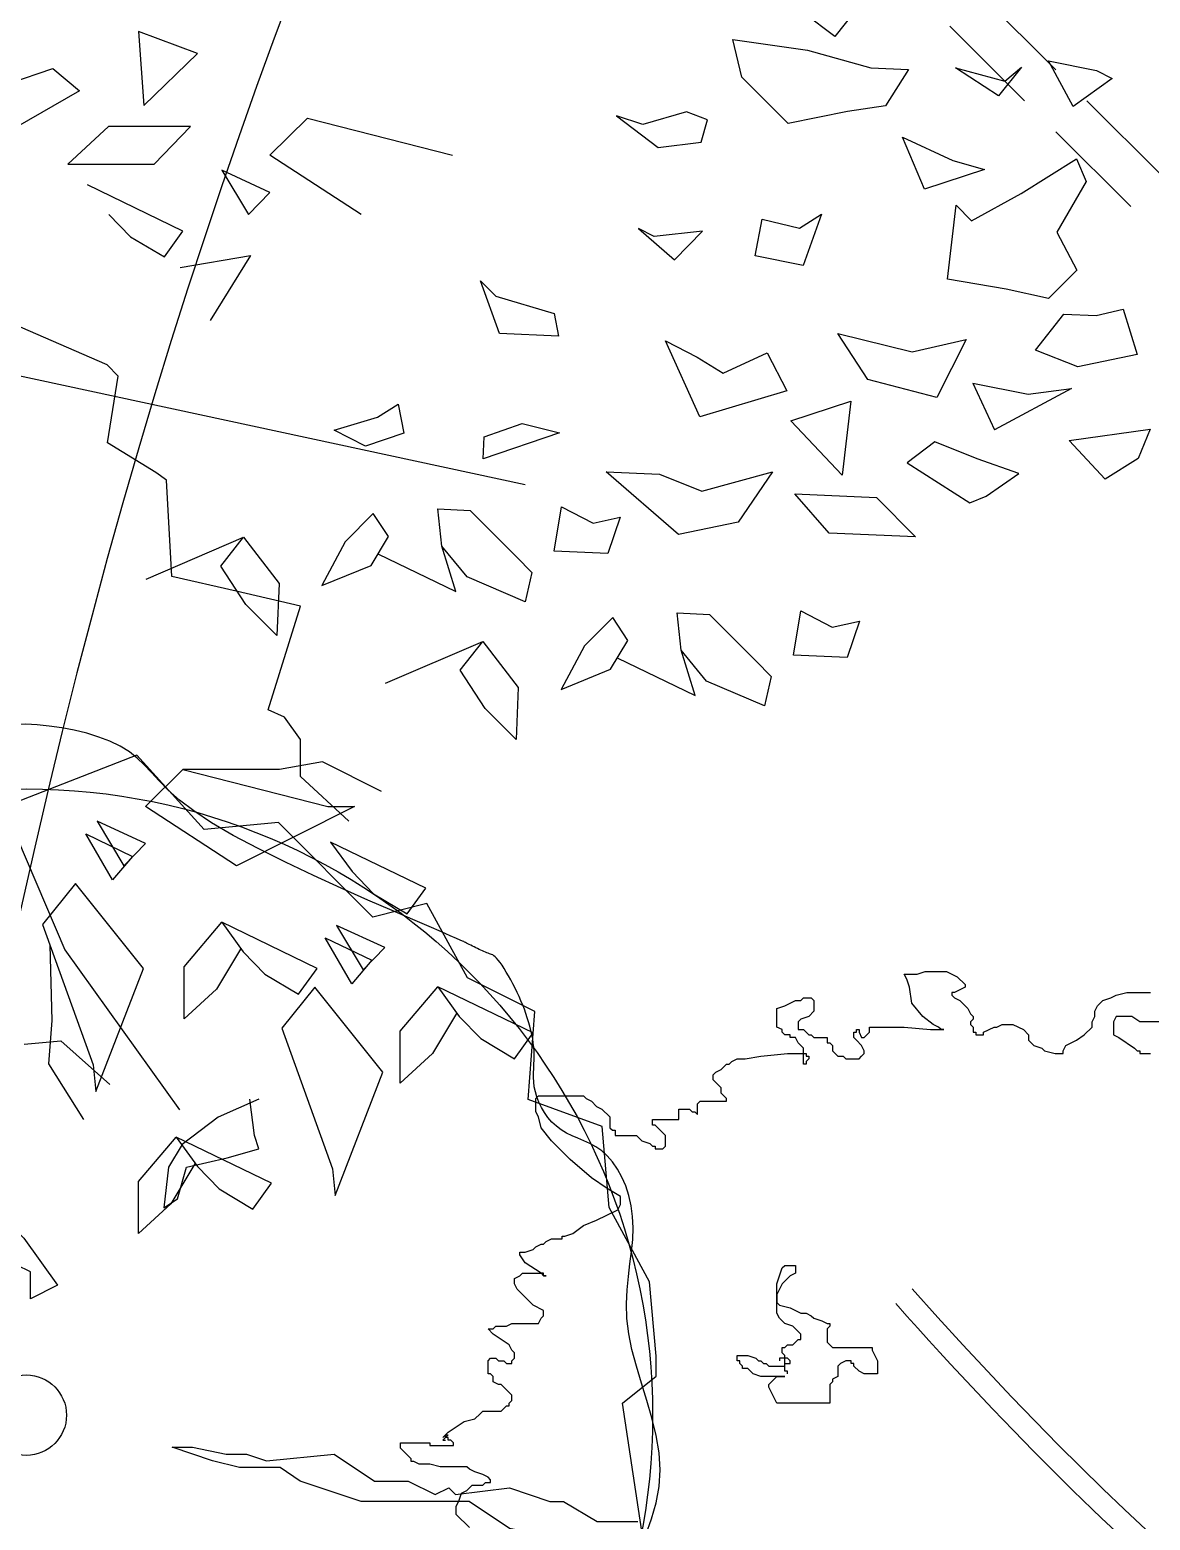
# Model space of a CAD drawing. Header units: metres. Extents: x 10 to 239, y 2 to 253.
# Drawn here: x 31.819 to 34.363, y 36.947 to 40.332 of the extents above; entities that cross this region are included whole.
import ezdxf

# ---------------------------------------------------------------- set-up
doc = ezdxf.new("R2010")
doc.units = ezdxf.units.M
doc.header["$MEASUREMENT"] = 0
doc.linetypes.add('ACAD_ISO02W100', pattern=[15, 12, -3])
for name, color, linetype in [('1', 7, 'Continuous'), ('1gris', 254, 'Continuous'), ('1lianas', 9, 'Continuous'), ('cot200', 9, 'Continuous')]:
    doc.layers.add(name, color=color, linetype=linetype)
doc.layers.add('bloques ARBOLES', color=7, linetype='Continuous', true_color=0xb8d897)

# ---------------------------------------------------------------- blocks, each defined once
blk = doc.blocks.new('ARBOL22')
for points in [[(0.0955, -0.2667), (0.3885, -0.6389), (0.7185, -0.7382), (1.0902, -0.6989), (1.7287, -0.836)], [(0.0601, -0.2856), (0.1301, -0.3773), (0.2543, -0.5256), (0.3747, -0.669), (0.5514, -0.7291), (0.9606, -0.7594), (1.1512, -1.2067), (1.2148, -1.3558), (1.3427, -1.5344)], [(1.5456, -0.5346), (1.4438, -0.4684), (1.4858, -0.4271), (1.6476, -0.4684)], [(1.2641, -0.5346), (1.2882, -0.5595), (1.3259, -0.5819), (1.3466, -0.5531), (1.2402, -0.5015)], [(1.3437, -0.5936), (1.4223, -0.5804), (1.377, -0.6531)], [(1.5319, -1.212), (1.478, -1.1623), (1.478, -1.1209), (1.4601, -1.0961), (1.442, -1.0878), (1.478, -0.9719), (1.4061, -0.9552), (1.3343, -0.9388), (1.3283, -0.8311), (1.3163, -0.8228), (1.2624, -0.7895), (1.2743, -0.7151), (1.2621, -0.7025), (1.1483, -0.6528)], [(1.1692, -1.4613), (1.2104, -1.4573), (1.2651, -1.5061)], [(2.2289, -0.7228), (2.253, -0.775)], [(2.2289, -0.7228), (2.2907, -0.7351)], [(2.339, -0.729), (2.253, -0.775)], [(2.2907, -0.7351), (2.339, -0.729)], [(1.5644, -0.9137), (1.6514, -0.9555), (1.6357, -0.905), (1.6315, -0.8634), (1.6675, -0.865), (1.7191, -0.9169), (1.7363, -0.9344), (1.7289, -0.9672), (1.6642, -0.9394), (1.6357, -0.905)], [(1.3056, -0.9419), (1.4142, -0.8951), (1.454, -0.9467), (1.4514, -1.0046), (1.417, -0.97), (1.3889, -0.9272), (1.4142, -0.8951)], [(1.8317, -1.0298), (1.9187, -1.0716), (1.903, -1.0211), (1.8987, -0.9796), (1.9347, -0.9812), (1.9864, -1.0331), (2.0035, -1.0505), (1.9962, -1.0833), (1.9314, -1.0556), (1.903, -1.0211)], [(1.5729, -1.0581), (1.6815, -1.0113), (1.7212, -1.0629), (1.7187, -1.1208), (1.6843, -1.0861), (1.6562, -1.0433), (1.6815, -1.0113)], [(1.5683, -1.1791), (1.5024, -1.1459), (1.4544, -1.1543), (1.3467, -1.1543), (1.5085, -1.1957), (1.5383, -1.1957), (1.4065, -1.2619), (1.3047, -1.1957), (1.3467, -1.1543)], [(1.411, -1.355), (1.384, -1.3997), (1.3481, -1.4328), (1.3481, -1.3748), (1.3901, -1.325)], [(1.1981, -1.3506), (1.2002, -1.4346), (1.1965, -1.4831), (1.2358, -1.5455)], [(1.6522, -1.427), (1.6252, -1.4716), (1.5893, -1.5047), (1.5893, -1.4467), (1.6313, -1.397)], [(1.3601, -1.5949), (1.3331, -1.6395), (1.2972, -1.6726), (1.2972, -1.6146), (1.3392, -1.5649)]]:
    blk.add_lwpolyline(points)
for points in [[(2.041, -0.2846), (2.1065, -0.2958), (2.0747, -0.3359), (2.0399, -0.3095)], [(1.297, -0.3301), (1.303, -0.4129), (1.3629, -0.3549)], [(2.115, -0.3709), (2.157, -0.3727), (2.1313, -0.413), (2.0889, -0.4195), (2.0224, -0.433), (1.9708, -0.3811), (1.9606, -0.3391), (2.044, -0.3511)], [(2.3132, -0.363), (2.3668, -0.3738), (2.3844, -0.3828), (2.3409, -0.4141)], [(1.2311, -0.3963), (1.1593, -0.4378), (1.1412, -0.4294), (1.1061, -0.4025), (1.1532, -0.388), (1.2012, -0.3714)], [(2.2644, -0.3858), (2.283, -0.3701), (2.2576, -0.4021), (2.2093, -0.3706)], [(1.8604, -0.4342), (1.8309, -0.4245), (1.8773, -0.4597), (1.9255, -0.4536), (1.9325, -0.429), (1.9091, -0.4197)], [(1.3145, -0.4785), (1.355, -0.4363), (1.2636, -0.4363), (1.218, -0.4785)], [(2.1749, -0.5063), (2.1502, -0.4481), (2.2064, -0.4743), (2.2419, -0.4843)], [(2.2659, -0.618), (2.2005, -0.6068), (2.2102, -0.5243), (2.2274, -0.5417), (2.2827, -0.511), (2.3445, -0.4722), (2.3552, -0.4976), (2.3228, -0.5542), (2.3449, -0.5966), (2.3134, -0.6285)], [(1.39, -0.4851), (1.4199, -0.5346), (1.4438, -0.5098)], [(1.9936, -0.5396), (2.0352, -0.5497), (2.0599, -0.5343), (2.0392, -0.5914), (1.9858, -0.5806)], [(1.8553, -0.5501), (1.8958, -0.585), (1.927, -0.5533), (1.8728, -0.5591)], [(1.6789, -0.6085), (1.6961, -0.6258), (1.7612, -0.6453), (1.766, -0.6704), (1.7002, -0.6675)], [(2.4125, -0.6909), (2.346, -0.7045), (2.2988, -0.6859), (2.3306, -0.6457), (2.3665, -0.6473), (2.3968, -0.6404)], [(1.9239, -0.7604), (1.8856, -0.6757), (1.9208, -0.6938), (1.95, -0.7117), (1.999, -0.689), (2.0211, -0.7316)], [(2.0779, -0.6676), (2.1609, -0.688), (2.2215, -0.674), (2.1886, -0.739), (2.1116, -0.7189)], [(1.587, -0.7465), (1.5933, -0.7788), (1.5506, -0.7934), (1.5155, -0.7753), (1.5641, -0.7608)], [(2.0925, -0.743), (2.0829, -0.8255), (2.0256, -0.7649)], [(1.6819, -0.8076), (1.683, -0.7828), (1.7257, -0.768), (1.7671, -0.7783)], [(2.4135, -0.807), (2.3765, -0.8301), (2.3364, -0.787), (2.4268, -0.7743)], [(2.1554, -0.812), (2.2253, -0.8567), (2.2438, -0.8491), (2.28, -0.8239), (2.2336, -0.8073), (2.1864, -0.7885)], [(2.0051, -0.822), (1.9666, -0.8783), (1.9001, -0.8919), (1.8193, -0.822), (1.879, -0.8246), (1.9261, -0.8434)], [(2.0299, -0.8465), (2.1212, -0.8506), (2.1649, -0.8947), (2.0685, -0.8905)], [(1.835, -0.8725), (1.8211, -0.9132), (1.7613, -0.9106), (1.7696, -0.8612), (1.8047, -0.8794)], [(1.5762, -0.8941), (1.5593, -0.8685), (1.5279, -0.9002), (1.5019, -0.9488), (1.5568, -0.9264)], [(2.1023, -0.9886), (2.0884, -1.0294), (2.0285, -1.0267), (2.0368, -0.9773), (2.0719, -0.9955)], [(1.8434, -1.0103), (1.8266, -0.9846), (1.7952, -1.0164), (1.7691, -1.065), (1.824, -1.0425)], [(1.3047, -1.237), (1.2509, -1.2123), (1.2808, -1.2619)], [(1.268, -1.2776), (1.2381, -1.2263), (1.2904, -1.2514)], [(1.5972, -1.3158), (1.618, -1.287), (1.5116, -1.2354), (1.5355, -1.2685), (1.5595, -1.2934)], [(1.2495, -1.514), (1.3026, -1.3765), (1.2268, -1.2816), (1.1897, -1.3274), (1.2466, -1.4844)], [(1.4757, -1.4054), (1.4965, -1.3766), (1.3901, -1.325), (1.4139, -1.3582), (1.438, -1.383)], [(1.572, -1.3532), (1.5181, -1.3285), (1.5481, -1.378)], [(1.5352, -1.3937), (1.5054, -1.3425), (1.5576, -1.3675)], [(1.5167, -1.6302), (1.5698, -1.4926), (1.4941, -1.3977), (1.457, -1.4435), (1.5138, -1.6005)], [(1.7169, -1.4774), (1.7377, -1.4485), (1.6313, -1.397), (1.6552, -1.4301), (1.6792, -1.455)], [(1.4248, -1.6453), (1.4456, -1.6164), (1.3392, -1.5649), (1.363, -1.598), (1.3871, -1.6229)]]:
    blk.add_lwpolyline(points, close=True)
blk = doc.blocks.new('ARB3')
for p, q in [((-527.9, 1369.5), (-414.8, 1304.8)), ((-495.6, 1337.1), (-511.7, 1353.3)), ((-447.1, 1223.9), (-495.6, 1337.1)), ((-414.8, 1304.8), (-414.8, 1240.1)), ((-447.1, 1143.1), (-447.1, 1223.9)), ((-414.8, 1240.1), (-366.3, 1159.2)), ((-382.5, 1013.7), (-447.1, 1143.1)), ((-366.3, 1159.2), (-301.7, 1094.6)), ((-301.7, 1094.6), (-285.5, 997.5)), ((-237, 803.5), (-382.5, 1013.7)), ((-285.5, 997.5), (-220.9, 900.5)), ((-220.9, 900.5), (-204.7, 868.1)), ((-204.7, 868.1), (-156.2, 819.6)), ((-220.9, 625.6), (-237, 803.5)), ((-156.2, 819.6), (-140.1, 738.8)), ((-140.1, 738.8), (-107.8, 609.4)), ((552.4, 747.9), (454.9, 704.5)), ((541.6, 661.2), (530.8, 747.9)), ((454.9, 704.5), (368.3, 639.5)), ((552.4, 628.7), (541.6, 661.2)), ((-43.1, 366.8), (-220.9, 625.6)), ((-107.8, 609.4), (-59.3, 463.8)), ((368.3, 639.5), (335.8, 585.3)), ((379.1, 585.3), (476.6, 607)), ((476.6, 607), (552.4, 628.7)), ((335.8, 585.3), (325, 487.8)), ((357.5, 509.4), (379.1, 585.3)), ((-1029, 509.4), (-1126.5, 422.7)), ((-964, 520.3), (-1029, 509.4)), ((-964, 487.8), (-964, 520.3)), ((325, 487.8), (357.5, 509.4)), ((-1039.9, 422.7), (-964, 487.8)), ((-59.3, 463.8), (-10.8, 415.3)), ((-1126.5, 422.7), (-1061.5, 336)), ((-1039.9, 346.8), (-1039.9, 422.7)), ((-10.8, 415.3), (70, 302.1)), ((-1126.5, 357.7), (-1018.2, 151.7)), ((-27, 350.6), (-43.1, 366.8)), ((-1061.5, 336), (-1104.8, 303.5)), ((-964, 205.9), (-1039.9, 346.8)), ((5.3, 334.5), (-27, 350.6)), ((5.3, 269.8), (5.3, 334.5)), ((70, 302.1), (5.3, 269.8)), ((-964, 65), (-964, 205.9)), ((-1018.2, 151.7), (-1061.5, 43.4)), ((-1061.5, 43.4), (-1039.9, 21.7)), ((-931.5, -10.8), (-964, 65)), ((-1039.9, 21.7), (-1018.2, -43.4)), ((-909.9, -130.1), (-931.5, -10.8)), ((-1018.2, -43.4), (-974.9, -119.2)), ((344.6, -86), (393.1, -86)), ((441.6, -118.3), (344.6, -86)), ((393.1, -86), (473.9, -102.2)), ((473.9, -102.2), (522.4, -102.2)), ((522.4, -102.2), (570.9, -118.3)), ((570.9, -118.3), (732.4, -102.2)), ((732.4, -102.2), (829.4, -166.9)), ((-974.9, -119.2), (-920.7, -249.3)), ((-834.1, -184.3), (-909.9, -130.1)), ((-269.4, -231.5), (-172.4, -134.5)), ((-172.4, -134.5), (-172.4, -215.4)), ((506.2, -134.5), (441.6, -118.3)), ((570.9, -134.5), (506.2, -134.5)), ((603.2, -134.5), (570.9, -134.5)), ((651.6, -166.9), (603.2, -134.5)), ((797.1, -215.4), (651.6, -166.9)), ((829.4, -166.9), (877.9, -166.9)), ((877.9, -166.9), (910.2, -166.9)), ((910.2, -166.9), (974.8, -199.2)), ((-855.7, -249.3), (-834.1, -184.3)), ((974.8, -199.2), (1007.1, -183)), ((1007.1, -183), (1023.3, -199.2)), ((1023.3, -199.2), (1152.5, -183)), ((1152.5, -183), (1249.5, -215.4)), ((-920.7, -249.3), (-855.7, -249.3)), ((-511.7, -296.2), (-269.4, -231.5)), ((-172.4, -215.4), (-237, -312.4)), ((910.2, -215.4), (797.1, -215.4)), ((991, -215.4), (910.2, -215.4)), ((1055.6, -215.4), (991, -215.4)), ((1152.5, -280.1), (1055.6, -215.4)), ((1249.5, -215.4), (1281.8, -215.4)), ((1281.8, -215.4), (1362.6, -263.9)), ((1233.3, -296.2), (1152.5, -280.1)), ((1362.6, -263.9), (1443.4, -263.9)), ((1362.6, -263.9), (1362.6, -263.9)), ((1443.4, -263.9), (1459.5, -263.9)), ((-641, -425.6), (-511.7, -296.2)), ((-414.8, -312.4), (-511.7, -393.3)), ((-382.5, -296.2), (-414.8, -312.4)), ((-237, -312.4), (-382.5, -296.2)), ((1233.3, -296.2), (1233.3, -296.2)), ((1362.6, -296.2), (1233.3, -296.2)), ((1427.2, -344.8), (1362.6, -296.2)), ((1459.5, -344.8), (1427.2, -344.8)), ((-737.9, -522.6), (-641, -425.6)), ((-511.7, -393.3), (-673.3, -522.6)), ((37.6, -458), (-75.5, -506.5)), ((53.8, -474.1), (37.6, -441.8)), ((21.5, -522.6), (53.8, -474.1)), ((-948, -603.5), (-737.9, -522.6)), ((-673.3, -522.6), (-867.2, -635.9)), ((-75.5, -506.5), (-140.1, -571.2)), ((37.6, -555), (21.5, -522.6)), ((5.3, -603.5), (37.6, -555)), ((-1125.7, -813.7), (-948, -603.5)), ((-140.1, -571.2), (-204.7, -652)), ((-27, -635.9), (5.3, -603.5)), ((-867.2, -635.9), (-964.1, -700.5)), ((-123.9, -668.2), (-27, -635.9)), ((425.4, -619.7), (490.1, -668.2)), ((490.1, -732.9), (425.4, -619.7)), ((-204.7, -652), (-301.7, -716.7)), ((-188.6, -716.7), (-123.9, -668.2)), ((490.1, -668.2), (570.9, -668.2)), ((570.9, -668.2), (667.8, -781.4)), ((-964.1, -700.5), (-1044.9, -781.4)), ((-366.3, -716.7), (-398.6, -781.4)), ((-301.7, -716.7), (-366.3, -716.7)), ((-188.6, -765.2), (-188.6, -716.7)), ((587, -813.7), (490.1, -732.9)), ((-1044.9, -781.4), (-1125.7, -829.9)), ((-398.6, -781.4), (-334, -781.4)), ((-334, -781.4), (-237, -813.7)), ((-237, -813.7), (-188.6, -765.2)), ((667.8, -781.4), (732.4, -781.4)), ((732.4, -781.4), (845.5, -862.3)), ((-1238.8, -878.4), (-1125.7, -813.7)), ((667.8, -829.9), (587, -813.7)), ((-1125.7, -829.9), (-1141.9, -910.8)), ((764.7, -846.1), (667.8, -829.9)), ((894, -926.9), (764.7, -846.1)), ((845.5, -862.3), (910.2, -878.4)), ((910.2, -878.4), (942.5, -975.5)), ((-1141.9, -910.8), (-1109.6, -943.1)), ((991, -1024), (894, -926.9)), ((-1109.6, -943.1), (-1109.6, -991.6)), ((-1109.6, -991.6), (-1077.2, -1056.3)), ((490.1, -1024), (587, -975.5)), ((587, -975.5), (554.7, -1072.5)), ((942.5, -975.5), (958.6, -975.5)), ((587, -1104.8), (490.1, -1024)), ((1039.4, -1040.2), (991, -1024)), ((-1077.2, -1056.3), (-1077.2, -1104.8)), ((554.7, -1072.5), (684, -1169.5)), ((603.2, -1185.7), (587, -1104.8)), ((684, -1169.5), (716.3, -1250.4)), ((603.2, -1218), (603.2, -1185.7)), ((603.2, -1315.1), (603.2, -1218)), ((716.3, -1250.4), (716.3, -1298.9)), ((603.2, -1379.8), (603.2, -1315.1))]:
    blk.add_line(p, q)
for points in [[(861.7, -1250.4), (941.7, -1135.3), (1012.5, -1042.6), (1074.8, -968.5), (1129.1, -909.8), (1176.2, -862.7), (1216.7, -824), (1251.2, -789.9), (1280.4, -757.1), (1305, -722.7), (1325.7, -686.4), (1343.3, -648.5), (1358.7, -609.6), (1372.6, -569.8), (1385.9, -529.7), (1399.4, -489.6), (1413.8, -449.9), (1429.6, -410.8), (1446.4, -372.3), (1463, -334), (1478.7, -295.9), (1492.5, -257.6), (1503.5, -219), (1510.8, -179.9), (1513.4, -139.9), (1510.8, -99), (1503.9, -57.5), (1493.8, -15.6), (1481.7, 26.2), (1468.9, 67.6), (1456.6, 108.4), (1445.9, 148), (1438, 186.2), (1433.8, 222.8), (1432.9, 257.7), (1434.3, 291), (1437.3, 323), (1441.1, 353.7), (1444.8, 383.3), (1447.6, 411.9), (1448.8, 439.6), (1447.5, 466.5), (1444, 492.3), (1438.4, 516.9), (1430.9, 540), (1421.8, 561.3), (1411.3, 580.6), (1399.5, 597.6), (1386.8, 612.1), (1373.4, 623.9), (1359.3, 633.5), (1345, 641.4), (1330.6, 648.1), (1316.3, 654.2), (1302.4, 660.2), (1289, 666.7), (1276.4, 674.1), (1264.8, 682.9), (1254.2, 693), (1244.7, 704), (1236.4, 715.9), (1229.1, 728.2), (1223, 740.8), (1218.1, 753.4), (1214.5, 765.7), (1212, 777.6), (1210.6, 789.1), (1210.1, 800.1), (1210.1, 810.9), (1210.5, 821.4), (1211.1, 831.7), (1211.6, 841.9), (1211.8, 852), (1211.5, 862.1), (1210.8, 872.2), (1209.6, 882.3), (1208.1, 892.4), (1206.1, 902.5), (1203.8, 912.6), (1201.2, 922.7), (1198.3, 932.8), (1195.2, 942.9), (1191.7, 953.1), (1188.1, 963.2), (1184.2, 973.3), (1180, 983.4), (1175.6, 993.5), (1170.9, 1003.6), (1166, 1013.7), (1160.8, 1023.8), (1155.5, 1033.7), (1150.1, 1043.3), (1144.8, 1052.4), (1139.6, 1060.9), (1134.6, 1068.7), (1129.9, 1075.4), (1125.6, 1081.1), (1121.8, 1085.5), (1118.4, 1088.9), (1115.3, 1091.4), (1112.5, 1093.2), (1109.7, 1094.5), (1107, 1095.5), (1104.3, 1096.3), (1101.4, 1097.3), (1098.2, 1098.4), (1094.8, 1099.7), (1091.3, 1101.3), (1087.6, 1103), (1083.7, 1104.8), (1079.8, 1106.7), (1075.8, 1108.7), (1071.7, 1110.7), (1067.7, 1112.7), (1063.7, 1114.7), (1059.9, 1116.7), (1056.3, 1118.5), (1052.9, 1120.2), (1049.8, 1121.7), (1047.1, 1123.1), (1044.8, 1124.2), (1042.8, 1125.2), (1039.8, 1126.6), (1034.5, 1128.9), (1025.3, 1133), (1010.8, 1139.3), (989.5, 1148.5), (960.1, 1161.2), (920.9, 1178.1), (871.4, 1199.6), (813.4, 1224.9), (749.7, 1253.4), (682.9, 1283.9), (615.8, 1315.7), (551, 1347.9), (491.1, 1379.6), (438.9, 1409.9), (396.3, 1438.1), (362.4, 1464.1), (335.3, 1488), (313.3, 1510), (294.8, 1530), (278, 1548.3), (261, 1564.8), (242.3, 1579.7), (220.5, 1593.1), (195.7, 1605), (168.7, 1615.3), (140, 1624.2), (110.3, 1631.5), (80.2, 1637.3), (50.4, 1641.6), (21.5, 1644.4), (-6, 1645.7), (-32.2, 1645.6), (-56.9, 1644.4), (-80.5, 1642), (-102.9, 1638.9), (-124.3, 1634.9), (-144.7, 1630.4), (-164.3, 1625.5), (-183.1, 1620.4), (-201.1, 1614.8), (-218.2, 1609), (-234.3, 1602.6), (-249.5, 1595.8), (-263.5, 1588.4), (-276.5, 1580.4), (-288.2, 1571.6), (-298.7, 1562.2), (-308, 1552.2), (-316.3, 1541.9), (-323.5, 1531.5), (-329.9, 1521.3), (-335.5, 1511.4), (-340.4, 1502), (-344.8, 1493.5), (-348.6, 1485.9), (-352, 1479.2), (-355.2, 1473.5), (-358.2, 1468.5), (-361.3, 1464.4), (-364.4, 1460.9), (-367.9, 1458), (-371.7, 1455.7), (-376, 1453.9), (-380.7, 1452.5), (-385.8, 1451.2), (-391.2, 1450), (-396.9, 1448.7), (-402.7, 1447), (-408.7, 1444.9), (-414.8, 1442.3), (-420.8, 1438.9), (-427, 1434.7), (-433.2, 1429.9), (-439.7, 1424.4), (-446.4, 1418.3), (-453.4, 1411.6), (-460.8, 1404.3), (-468.6, 1396.4), (-476.9, 1388.1), (-485.6, 1379.5), (-494.6, 1370.9), (-503.6, 1362.4), (-512.7, 1354.3), (-521.6, 1346.8), (-530.3, 1340.1), (-538.6, 1334.4), (-546.5, 1330), (-553.9, 1326.6), (-560.9, 1324.1), (-567.6, 1322.3), (-574, 1321), (-580.3, 1320), (-586.4, 1319.2), (-592.5, 1318.3), (-598.6, 1317.1), (-604.8, 1315.8), (-611.1, 1314.4), (-617.8, 1312.9), (-624.8, 1311.4), (-632.3, 1309.9), (-640.3, 1308.6), (-649.1, 1307.5), (-658.5, 1306.6), (-668.5, 1305.9), (-678.9, 1305.5), (-689.5, 1305.1), (-700, 1304.9), (-710.4, 1304.8), (-720.4, 1304.8), (-729.8, 1304.8), (-738.6, 1304.8), (-746.6, 1304.8), (-754.1, 1304.7), (-761.2, 1304.5), (-767.8, 1304.1), (-774.2, 1303.7), (-780.3, 1303), (-786.4, 1302.1), (-792.5, 1301), (-798.7, 1299.6), (-805.3, 1298.1), (-812.3, 1296.4), (-820, 1294.5), (-828.4, 1292.6), (-837.8, 1290.6), (-848.3, 1288.6), (-860.1, 1286.6), (-872.9, 1284.6), (-886.6, 1282.6), (-901.2, 1280.5), (-916.4, 1278.5), (-932, 1276.5), (-948, 1274.5), (-964.1, 1272.5), (-980.2, 1270.4), (-995.7, 1268.4), (-1010.1, 1266.4), (-1022.7, 1264.4), (-1033.1, 1262.3), (-1040.6, 1260.3), (-1044.8, 1258.3), (-1044.9, 1256.3), (-1040.8, 1254.2), (-1033.2, 1251.9), (-1023.2, 1249.2), (-1011.9, 1245.8), (-1000.4, 1241.6), (-989.6, 1236.2), (-980.8, 1229.5), (-974.9, 1221.2), (-972.8, 1211.3), (-974.2, 1200.1), (-978.6, 1188), (-985.3, 1175.4), (-994, 1162.9), (-1004.1, 1150.7), (-1014.9, 1139.5), (-1026.1, 1129.6), (-1037.1, 1121.4), (-1047.7, 1114.7), (-1058.1, 1109.4), (-1068.2, 1105.3), (-1077.8, 1102.3), (-1087, 1100), (-1095.8, 1098.4), (-1104.2, 1097.3), (-1112, 1096.3), (-1119.3, 1095.6), (-1126.1, 1094.8), (-1132.4, 1093.9), (-1138.3, 1092.7), (-1143.6, 1091.2), (-1148.4, 1089.1), (-1152.6, 1086.5), (-1156.5, 1083.1), (-1159.9, 1078.9), (-1163.1, 1074), (-1166.1, 1068.3), (-1169.2, 1061.8), (-1172.3, 1054.6), (-1175.8, 1046.7), (-1179.6, 1038), (-1183.9, 1028.5), (-1188.6, 1018.3), (-1193.7, 1007.5), (-1199.1, 996.2), (-1204.8, 984.3), (-1210.6, 972), (-1216.6, 959.3), (-1222.7, 946.3), (-1228.7, 933.1), (-1234.8, 919.6), (-1241, 906), (-1247.2, 892.4), (-1253.6, 878.8), (-1260.2, 865.2), (-1266.9, 851.8), (-1273.8, 838.5), (-1281, 825.5), (-1288.4, 812.7), (-1296, 800.1), (-1303.8, 787.6), (-1311.7, 775.3), (-1319.6, 763.1), (-1327.7, 750.9), (-1335.8, 738.8), (-1343.9, 726.6), (-1352, 714.4), (-1360.4, 702), (-1369.1, 689.2), (-1378.1, 676.2), (-1387.6, 662.6), (-1397.7, 648.5), (-1408.5, 633.7), (-1419.9, 618), (-1431.6, 600.9), (-1443.1, 581.8), (-1453.9, 559.9), (-1463.6, 534.6), (-1471.7, 505.2), (-1477.7, 471), (-1481.2, 431.5), (-1481.8, 386.3), (-1480.1, 336.7), (-1476.7, 284.4), (-1472.4, 231), (-1467.9, 178.3), (-1463.8, 127.9), (-1460.8, 81.5), (-1459.6, 40.7), (-1460.8, 6.8), (-1464.1, -20.6), (-1468.9, -42.5), (-1474.8, -59.7), (-1481.3, -73.1), (-1488, -83.6), (-1494.4, -92.1), (-1500, -99.5), (-1504.5, -106.5), (-1507.8, -113.5), (-1510.1, -120.8), (-1511.5, -128.8), (-1512.1, -137.6), (-1512.2, -147.6), (-1511.7, -159.1), (-1510.8, -172.3), (-1509.6, -187.4), (-1508.1, -204.3), (-1506.1, -222.7), (-1503.4, -242.3), (-1500, -263), (-1495.7, -284.4), (-1490.3, -306.4), (-1483.9, -328.6), (-1476.2, -350.8), (-1467.6, -373.1), (-1458.4, -395.4), (-1448.9, -417.9), (-1439.3, -440.4), (-1430.1, -463.1), (-1421.5, -486), (-1413.9, -509.2), (-1407.3, -532.5), (-1401.6, -555.8), (-1396.2, -578.8), (-1390.6, -601.1), (-1384.4, -622.6), (-1377.1, -643), (-1368.2, -661.8), (-1357.3, -679), (-1344, -694.2), (-1328.9, -708), (-1312.7, -720.8), (-1296, -733.2), (-1279.6, -745.8), (-1264.1, -759), (-1250.3, -773.3), (-1238.8, -789.5), (-1230.1, -807.7), (-1223.7, -827.7), (-1218.9, -848.9), (-1214.9, -870.7), (-1211.1, -892.6), (-1206.6, -914.2), (-1200.9, -934.8), (-1193, -953.9), (-1182.6, -971.2), (-1169.9, -986.8), (-1155.4, -1001.4), (-1139.5, -1015.2), (-1122.7, -1028.8), (-1105.6, -1042.6), (-1088.4, -1057), (-1071.9, -1072.5), (-1056.2, -1089.3), (-1041.3, -1107.1), (-1027.1, -1125.1), (-1013.3, -1142.9), (-999.7, -1159.8), (-986.3, -1175.2), (-972.7, -1188.5), (-958.7, -1199.2), (-944.3, -1206.8), (-929.3, -1212), (-913.5, -1215.8), (-896.8, -1219.1), (-879.1, -1222.7), (-860.3, -1227.6), (-840.2, -1234.7), (-818.7, -1245), (-795.8, -1259), (-771.6, -1276), (-746.5, -1295.2), (-720.8, -1315.4), (-694.6, -1335.8), (-668.4, -1355.3), (-642.3, -1373), (-616.7, -1387.9), (-591.9, -1399.2), (-567.7, -1407.7), (-544.1, -1414.1), (-521.1, -1419.2), (-498.7, -1423.9), (-476.6, -1429.2), (-455, -1435.7), (-433.6, -1444.5), (-412.5, -1455.9), (-391.3, -1469.5), (-369.9, -1484.2), (-347.8, -1499), (-324.8, -1513.2), (-300.7, -1525.6), (-275.1, -1535.3), (-247.8, -1541.5), (-218.6, -1543.4), (-187.9, -1541.6), (-156.3, -1536.8), (-124.3, -1530), (-92.4, -1522), (-61.1, -1513.4), (-31.1, -1505.3), (-2.7, -1498.4), (23.5, -1493.3), (47.8, -1490), (70.7, -1488.4), (92.5, -1488.3), (113.7, -1489.4), (134.7, -1491.5), (155.9, -1494.6), (177.7, -1498.4), (200.4, -1502.6), (224.1, -1506.6), (248.7, -1509.9), (274.3, -1511.8), (300.7, -1511.7), (328, -1509), (356.1, -1502.9), (385, -1493), (414.7, -1478.7), (445.1, -1460.9), (476.4, -1440.4), (508.4, -1418.2), (541.3, -1395.2), (575, -1372.4), (609.5, -1350.8), (644.9, -1331.2), (681.5, -1313.8), (720.4, -1295.1), (763.2, -1270.7), (811.4, -1236.2), (866.4, -1187.4), (929.9, -1119.7), (1003.2, -1029), (1087.9, -910.8)], [(-871.1, 1232.4), (-1097.3, 892.8), (-1339.7, 763.4), (-1404.3, 423.8), (-1582, 132.7), (-1404.3, -223.1), (-1485.1, -465.7), (-1404.3, -659.7), (-1275, -675.9), (-1210.4, -789.1), (-1226.6, -870), (-1210.4, -950.8), (-1178.1, -1031.7), (-1129.6, -1112.5), (-1113.5, -1112.5), (-1081.2, -1128.7), (-1048.8, -1144.9), (-1048.8, -1144.9), (-337.9, -1452.1), (-289.4, -1613.9), (-14.7, -1678.6), (163, -1646.2), (292.3, -1597.7), (340.7, -1500.7), (356.9, -1468.3), (405.4, -1468.3), (453.8, -1419.8), (534.6, -1338.9), (583.1, -1338.9), (631.6, -1322.8), (728.5, -1322.8), (777, -1322.8), (825.5, -1306.6), (954.7, -1290.4), (1084, -1274.3), (922.4, -1258.1), (1019.4, -1128.7), (1100.1, -1112.5), (1148.6, -1112.5), (1164.8, -1064), (1213.3, -967), (1261.7, -853.8), (1326.4, -756.8), (1391, -659.7), (1504.1, -514.2), (1423.3, 19.5), (1504.1, 84.2), (1504.1, 132.7), (1487.9, 310.6), (1391, 488.5), (1374.8, 682.6), (1197.1, 747.3), (1213.3, 957.5), (1051.7, 1038.3), (954.7, 1216.2), (825.5, 1183.9), (599.3, 1410.3), (421.5, 1394.1), (259.9, 1572), (-30.9, 1458.8), (-176.3, 1475), (-386.4, 1523.5), (-644.9, 1280.9), (-854.9, 1248.6), (-1097.3, 892.8)]]:
    blk.add_lwpolyline(points)
for radius in [1500, 96.3]:
    blk.add_circle((-4.7, -9), radius)
blk = doc.blocks.new('asddsd')
at = {"layer": 'bloques ARBOLES'}
for name, p, xscale, yscale, zscale in [('ARBOL22', (10.8003, 31.6973), 2.033276188942182, 2.033276188942182, 2.033276188942182), ('ARB3', (13.1872, 27.8923), 0.0009481531342317, 0.0009481531342317, 0.0009481531342317)]:
    blk.add_blockref(name, p, dxfattribs=dict(at, xscale=xscale, yscale=yscale, zscale=zscale))
blk = doc.blocks.new('A$C0BFF049C')
for p, q in [((0.4001, 0.924), (0.4106, 0.924)), ((0.4022, 0.9198), (0.4001, 0.924)), ((0.4106, 0.924), (0.417, 0.9261)), ((0.417, 0.9261), (0.4338, 0.9261)), ((0.4338, 0.9261), (0.4422, 0.9219)), ((0.4043, 0.9135), (0.4022, 0.9198)), ((0.4064, 0.9009), (0.4043, 0.9135)), ((0.4486, 0.9135), (0.4401, 0.9093)), ((0.4422, 0.9219), (0.4486, 0.9156)), ((0.4486, 0.9156), (0.4486, 0.9135)), ((0.3054, 0.8988), (0.3138, 0.903)), ((0.3138, 0.903), (0.318, 0.903)), ((0.318, 0.903), (0.3201, 0.9051)), ((0.3201, 0.9051), (0.3264, 0.9051)), ((0.3264, 0.9051), (0.3285, 0.903)), ((0.3285, 0.903), (0.3285, 0.8946)), ((0.4149, 0.8903), (0.4064, 0.9009)), ((0.438, 0.9093), (0.438, 0.9072)), ((0.4401, 0.9093), (0.438, 0.9093)), ((0.438, 0.9072), (0.4401, 0.9051)), ((0.4401, 0.9051), (0.4443, 0.903)), ((0.4443, 0.903), (0.4507, 0.8967)), ((0.5539, 0.8988), (0.5581, 0.903)), ((0.5581, 0.903), (0.5644, 0.9051)), ((0.5644, 0.9051), (0.5686, 0.9072)), ((0.5686, 0.9072), (0.577, 0.9093)), ((0.577, 0.9093), (0.596, 0.9093)), ((0.299, 0.8967), (0.3054, 0.8988)), ((0.299, 0.8819), (0.299, 0.8967)), ((0.3243, 0.8903), (0.318, 0.8882)), ((0.3285, 0.8946), (0.3243, 0.8903)), ((0.4233, 0.884), (0.4149, 0.8903)), ((0.4507, 0.8967), (0.4528, 0.8925)), ((0.4528, 0.8925), (0.4549, 0.8903)), ((0.4549, 0.8903), (0.4549, 0.8882)), ((0.5496, 0.8861), (0.5517, 0.8903)), ((0.5517, 0.8946), (0.5539, 0.8988)), ((0.5517, 0.8903), (0.5517, 0.8946)), ((0.5686, 0.8903), (0.5665, 0.8861)), ((0.5812, 0.8903), (0.5686, 0.8903)), ((0.5875, 0.8861), (0.5812, 0.8903)), ((0.3032, 0.8798), (0.299, 0.8819)), ((0.3032, 0.8777), (0.3032, 0.8798)), ((0.3054, 0.8756), (0.3032, 0.8777)), ((0.318, 0.8882), (0.3159, 0.8861)), ((0.3159, 0.8861), (0.3159, 0.8798)), ((0.3159, 0.8798), (0.3201, 0.8798)), ((0.3201, 0.8798), (0.3243, 0.8756)), ((0.3601, 0.8777), (0.3622, 0.8777)), ((0.3601, 0.8735), (0.3601, 0.8777)), ((0.3622, 0.8798), (0.3643, 0.8798)), ((0.3622, 0.8777), (0.3622, 0.8798)), ((0.3643, 0.8798), (0.3643, 0.8777)), ((0.3643, 0.8777), (0.3664, 0.8735)), ((0.3685, 0.8735), (0.3727, 0.8777)), ((0.3727, 0.8819), (0.4001, 0.8819)), ((0.3727, 0.8777), (0.3727, 0.8819)), ((0.4001, 0.8819), (0.4212, 0.8798)), ((0.4212, 0.8798), (0.4317, 0.8798)), ((0.4275, 0.8819), (0.4233, 0.884)), ((0.4296, 0.8798), (0.4275, 0.8819)), ((0.4317, 0.8798), (0.4296, 0.8798)), ((0.4549, 0.8882), (0.4528, 0.8861)), ((0.4528, 0.8861), (0.4528, 0.884)), ((0.4528, 0.884), (0.4549, 0.8819)), ((0.4549, 0.8819), (0.4549, 0.8777)), ((0.4549, 0.8777), (0.457, 0.8777)), ((0.457, 0.8777), (0.457, 0.8756)), ((0.4633, 0.8777), (0.4717, 0.8819)), ((0.4633, 0.8756), (0.4633, 0.8777)), ((0.4717, 0.8819), (0.4738, 0.8819)), ((0.4738, 0.8819), (0.478, 0.884)), ((0.478, 0.884), (0.4865, 0.884)), ((0.4865, 0.884), (0.4949, 0.8798)), ((0.4949, 0.8798), (0.4991, 0.8756)), ((0.5433, 0.8756), (0.5496, 0.8819)), ((0.5496, 0.8819), (0.5496, 0.8861)), ((0.5665, 0.8861), (0.5665, 0.8756)), ((0.6107, 0.8861), (0.5875, 0.8861)), ((0.3096, 0.8756), (0.3054, 0.8756)), ((0.3096, 0.8735), (0.3096, 0.8756)), ((0.3138, 0.8735), (0.3096, 0.8735)), ((0.3159, 0.8693), (0.3138, 0.8735)), ((0.3201, 0.8651), (0.3159, 0.8693)), ((0.3201, 0.8525), (0.3201, 0.8651)), ((0.3243, 0.8756), (0.3264, 0.8756)), ((0.3264, 0.8756), (0.3285, 0.8735)), ((0.3285, 0.8735), (0.339, 0.8735)), ((0.339, 0.8735), (0.339, 0.8693)), ((0.339, 0.8693), (0.3412, 0.8693)), ((0.3412, 0.8693), (0.3433, 0.8672)), ((0.3433, 0.8672), (0.3433, 0.863)), ((0.3622, 0.8714), (0.3601, 0.8735)), ((0.3664, 0.8672), (0.3622, 0.8714)), ((0.3664, 0.8735), (0.3685, 0.8735)), ((0.3685, 0.863), (0.3664, 0.8672)), ((0.457, 0.8756), (0.4633, 0.8756)), ((0.4991, 0.8756), (0.4991, 0.8714)), ((0.4991, 0.8714), (0.5033, 0.8672)), ((0.5033, 0.8672), (0.5096, 0.8651)), ((0.5096, 0.8651), (0.5117, 0.863)), ((0.5265, 0.863), (0.5286, 0.8672)), ((0.5286, 0.8672), (0.537, 0.8714)), ((0.537, 0.8714), (0.5433, 0.8756)), ((0.5665, 0.8756), (0.5707, 0.8735)), ((0.5707, 0.8735), (0.5833, 0.8651)), ((0.5833, 0.8651), (0.5854, 0.863)), ((0.2611, 0.8525), (0.2632, 0.8546)), ((0.2632, 0.8546), (0.2674, 0.8567)), ((0.2674, 0.8567), (0.2738, 0.8567)), ((0.2738, 0.8567), (0.2864, 0.8588)), ((0.2864, 0.8588), (0.3075, 0.8609)), ((0.3075, 0.8609), (0.3222, 0.8609)), ((0.3222, 0.8609), (0.3222, 0.8588)), ((0.3222, 0.8588), (0.3243, 0.8588)), ((0.3243, 0.8567), (0.3222, 0.8546)), ((0.3222, 0.8546), (0.3222, 0.8525)), ((0.3243, 0.8588), (0.3243, 0.8567)), ((0.3433, 0.863), (0.3475, 0.8588)), ((0.3475, 0.8588), (0.3517, 0.8588)), ((0.3517, 0.8588), (0.3538, 0.8567)), ((0.3538, 0.8567), (0.3643, 0.8567)), ((0.3643, 0.8567), (0.3664, 0.8588)), ((0.3664, 0.8588), (0.3685, 0.8609)), ((0.3685, 0.8609), (0.3685, 0.863)), ((0.5117, 0.863), (0.5202, 0.8609)), ((0.5202, 0.8609), (0.5265, 0.8609)), ((0.5265, 0.8609), (0.5265, 0.863)), ((0.5854, 0.863), (0.5875, 0.863)), ((0.5875, 0.863), (0.5875, 0.8609)), ((0.5875, 0.8609), (0.596, 0.8609)), ((0.2485, 0.844), (0.2506, 0.8461)), ((0.2485, 0.8398), (0.2485, 0.844)), ((0.2506, 0.8461), (0.2548, 0.8482)), ((0.2548, 0.8482), (0.259, 0.8525)), ((0.259, 0.8525), (0.2611, 0.8525)), ((0.3222, 0.8525), (0.3201, 0.8525)), ((0.2548, 0.8335), (0.2485, 0.8398)), ((0.2548, 0.8293), (0.2548, 0.8335)), ((0.259, 0.8251), (0.2548, 0.8293)), ((0.1074, 0.8251), (0.1095, 0.8272)), ((0.1074, 0.8146), (0.1074, 0.8251)), ((0.1095, 0.8272), (0.1453, 0.8272)), ((0.1453, 0.8272), (0.1474, 0.8251)), ((0.1474, 0.8251), (0.1516, 0.823)), ((0.1516, 0.823), (0.1558, 0.8188)), ((0.1558, 0.8188), (0.16, 0.8167)), ((0.2359, 0.8209), (0.238, 0.823)), ((0.2359, 0.8125), (0.2359, 0.8209)), ((0.238, 0.823), (0.259, 0.823)), ((0.259, 0.823), (0.259, 0.8251)), ((0.1095, 0.8104), (0.1074, 0.8146)), ((0.1116, 0.8019), (0.1095, 0.8104)), ((0.16, 0.8167), (0.1664, 0.8104)), ((0.1664, 0.8104), (0.1664, 0.8019)), ((0.2001, 0.8083), (0.2211, 0.8083)), ((0.2001, 0.804), (0.2001, 0.8083)), ((0.2211, 0.8167), (0.2295, 0.8167)), ((0.2211, 0.8083), (0.2211, 0.8167)), ((0.2295, 0.8167), (0.2316, 0.8146)), ((0.2316, 0.8146), (0.2338, 0.8146)), ((0.2338, 0.8146), (0.2359, 0.8125)), ((0.12, 0.7914), (0.1116, 0.8019)), ((0.1664, 0.8019), (0.1685, 0.7998)), ((0.1685, 0.7998), (0.1706, 0.7998)), ((0.1706, 0.7998), (0.1706, 0.7956)), ((0.1706, 0.7956), (0.1874, 0.7956)), ((0.1874, 0.7956), (0.1916, 0.7914)), ((0.2022, 0.804), (0.2001, 0.804)), ((0.2064, 0.7998), (0.2022, 0.804)), ((0.2106, 0.7956), (0.2064, 0.7998)), ((0.2106, 0.7872), (0.2106, 0.7956)), ((0.1348, 0.7767), (0.12, 0.7914)), ((0.1916, 0.7914), (0.198, 0.7893)), ((0.198, 0.7893), (0.2001, 0.7872)), ((0.2001, 0.7872), (0.2022, 0.7872)), ((0.2022, 0.7872), (0.2022, 0.7851)), ((0.2022, 0.7851), (0.2085, 0.7851)), ((0.2085, 0.7851), (0.2106, 0.7872)), ((0.1516, 0.762), (0.1348, 0.7767)), ((0.1643, 0.7535), (0.1516, 0.762)), ((0.1748, 0.7472), (0.1643, 0.7535)), ((0.1748, 0.7409), (0.1748, 0.7472)), ((0.1558, 0.7283), (0.1727, 0.7367)), ((0.1727, 0.7367), (0.1748, 0.7409)), ((0.1369, 0.7177), (0.1453, 0.7241)), ((0.1453, 0.7241), (0.1558, 0.7283)), ((0.1137, 0.7093), (0.1158, 0.7114)), ((0.1158, 0.7114), (0.12, 0.7135)), ((0.12, 0.7135), (0.1285, 0.7135)), ((0.1285, 0.7156), (0.1306, 0.7156)), ((0.1285, 0.7135), (0.1285, 0.7156)), ((0.1306, 0.7156), (0.1369, 0.7177)), ((0.0948, 0.703), (0.099, 0.703)), ((0.0948, 0.7009), (0.0948, 0.703)), ((0.099, 0.6946), (0.0948, 0.7009)), ((0.099, 0.703), (0.1053, 0.7051)), ((0.1053, 0.7051), (0.1074, 0.7072)), ((0.1074, 0.7072), (0.1116, 0.7093)), ((0.1116, 0.7093), (0.1137, 0.7093)), ((0.1116, 0.6862), (0.099, 0.6946)), ((0.299, 0.6778), (0.3032, 0.6904)), ((0.3032, 0.6904), (0.3054, 0.6925)), ((0.3054, 0.6925), (0.3138, 0.6925)), ((0.3138, 0.6925), (0.3138, 0.6862)), ((0.0906, 0.682), (0.0948, 0.6841)), ((0.0906, 0.6778), (0.0906, 0.682)), ((0.0927, 0.6735), (0.0906, 0.6778)), ((0.0948, 0.6841), (0.0969, 0.6862)), ((0.0969, 0.6862), (0.1116, 0.6862)), ((0.1137, 0.6862), (0.1116, 0.6862)), ((0.1116, 0.6862), (0.1137, 0.6841)), ((0.1137, 0.6841), (0.1137, 0.6862)), ((0.1158, 0.6841), (0.1137, 0.6841)), ((0.1137, 0.6841), (0.1158, 0.6841)), ((0.3032, 0.6778), (0.299, 0.6693)), ((0.299, 0.6546), (0.299, 0.6778)), ((0.3096, 0.6841), (0.3032, 0.6778)), ((0.3138, 0.6862), (0.3096, 0.6841)), ((0.1011, 0.6651), (0.0927, 0.6735)), ((0.1053, 0.6609), (0.1011, 0.6651)), ((0.299, 0.6693), (0.299, 0.663)), ((0.1137, 0.6567), (0.1053, 0.6609)), ((0.1116, 0.6504), (0.1137, 0.6525)), ((0.1137, 0.6525), (0.1137, 0.6567)), ((0.299, 0.663), (0.3011, 0.6609)), ((0.3011, 0.6504), (0.299, 0.6546)), ((0.3011, 0.6609), (0.3096, 0.6588)), ((0.3096, 0.6588), (0.318, 0.6546)), ((0.318, 0.6546), (0.3222, 0.6546)), ((0.3222, 0.6546), (0.3264, 0.6525)), ((0.3264, 0.6525), (0.3285, 0.6504)), ((0.0695, 0.642), (0.0737, 0.642)), ((0.0737, 0.6378), (0.0695, 0.642)), ((0.0737, 0.642), (0.0758, 0.6441)), ((0.0758, 0.6441), (0.0842, 0.6441)), ((0.0842, 0.6441), (0.0884, 0.6462)), ((0.0884, 0.6462), (0.1095, 0.6462)), ((0.1095, 0.6462), (0.1116, 0.6504)), ((0.3054, 0.6462), (0.3011, 0.6504)), ((0.3117, 0.6441), (0.3054, 0.6462)), ((0.318, 0.6378), (0.3117, 0.6441)), ((0.3285, 0.6504), (0.3348, 0.6483)), ((0.3348, 0.6483), (0.339, 0.6462)), ((0.339, 0.6462), (0.3412, 0.6462)), ((0.3412, 0.6441), (0.339, 0.642)), ((0.339, 0.642), (0.339, 0.6315)), ((0.3412, 0.6462), (0.3412, 0.6441)), ((0.0863, 0.6293), (0.0737, 0.6378)), ((0.0884, 0.6251), (0.0863, 0.6293)), ((0.3054, 0.6272), (0.3075, 0.6293)), ((0.3075, 0.6293), (0.3117, 0.6293)), ((0.3117, 0.6293), (0.3159, 0.6336)), ((0.3159, 0.6336), (0.318, 0.6336)), ((0.318, 0.6336), (0.318, 0.6378)), ((0.339, 0.6315), (0.3433, 0.6272)), ((0.0695, 0.6167), (0.0716, 0.6188)), ((0.0695, 0.6062), (0.0695, 0.6167)), ((0.0716, 0.6188), (0.0758, 0.6188)), ((0.0758, 0.6188), (0.0779, 0.6167)), ((0.0779, 0.6167), (0.0821, 0.6167)), ((0.0821, 0.6167), (0.0842, 0.6146)), ((0.0906, 0.623), (0.0884, 0.6251)), ((0.0884, 0.6167), (0.0906, 0.6188)), ((0.0884, 0.6146), (0.0884, 0.6167)), ((0.0906, 0.6188), (0.0906, 0.623)), ((0.2674, 0.6209), (0.2759, 0.6209)), ((0.2674, 0.6167), (0.2674, 0.6209)), ((0.2696, 0.6167), (0.2674, 0.6167)), ((0.2696, 0.6146), (0.2696, 0.6167)), ((0.2759, 0.6209), (0.2822, 0.6188)), ((0.2822, 0.6188), (0.2843, 0.6167)), ((0.2843, 0.6167), (0.2864, 0.6167)), ((0.2864, 0.6167), (0.2885, 0.6146)), ((0.3011, 0.6188), (0.3011, 0.6167)), ((0.3075, 0.6188), (0.3011, 0.6188)), ((0.3032, 0.6272), (0.3054, 0.6272)), ((0.3032, 0.623), (0.3032, 0.6272)), ((0.3054, 0.6209), (0.3032, 0.623)), ((0.3054, 0.6083), (0.3054, 0.6209)), ((0.3096, 0.6167), (0.3075, 0.6188)), ((0.3096, 0.6146), (0.3096, 0.6167)), ((0.3433, 0.6272), (0.3748, 0.6272)), ((0.3538, 0.6167), (0.3496, 0.6146)), ((0.358, 0.6167), (0.3538, 0.6167)), ((0.358, 0.6146), (0.358, 0.6167)), ((0.3748, 0.6272), (0.3748, 0.6251)), ((0.3748, 0.6251), (0.377, 0.6209)), ((0.377, 0.6209), (0.3791, 0.6167)), ((0.3791, 0.6167), (0.3791, 0.6062)), ((0.0716, 0.6062), (0.0695, 0.6062)), ((0.0737, 0.6041), (0.0716, 0.6062)), ((0.0737, 0.5999), (0.0737, 0.6041)), ((0.0842, 0.6146), (0.0884, 0.6146)), ((0.2717, 0.6125), (0.2696, 0.6146)), ((0.2717, 0.6104), (0.2717, 0.6125)), ((0.2759, 0.6104), (0.2717, 0.6104)), ((0.2801, 0.6062), (0.2759, 0.6104)), ((0.2864, 0.6041), (0.2801, 0.6062)), ((0.3054, 0.6041), (0.2864, 0.6041)), ((0.2885, 0.6146), (0.2906, 0.6146)), ((0.2906, 0.6146), (0.2927, 0.6125)), ((0.2927, 0.6125), (0.3054, 0.6125)), ((0.2927, 0.5978), (0.299, 0.6041)), ((0.299, 0.6041), (0.3054, 0.6041)), ((0.3054, 0.6146), (0.3096, 0.6146)), ((0.3054, 0.6125), (0.3054, 0.6146)), ((0.3075, 0.6083), (0.3054, 0.6083)), ((0.3075, 0.6062), (0.3075, 0.6083)), ((0.3475, 0.6041), (0.3433, 0.602)), ((0.3496, 0.6146), (0.3475, 0.6125)), ((0.3475, 0.6125), (0.3475, 0.6041)), ((0.3601, 0.6146), (0.358, 0.6146)), ((0.3601, 0.6125), (0.3601, 0.6146)), ((0.3643, 0.6083), (0.3601, 0.6125)), ((0.3685, 0.6062), (0.3643, 0.6083)), ((0.3791, 0.6062), (0.3685, 0.6062)), ((0.0779, 0.5978), (0.0737, 0.5999)), ((0.08, 0.5978), (0.0779, 0.5978)), ((0.0884, 0.5894), (0.08, 0.5978)), ((0.2927, 0.5957), (0.2927, 0.5978)), ((0.299, 0.583), (0.2927, 0.5957)), ((0.3433, 0.5999), (0.3412, 0.5978)), ((0.3412, 0.5978), (0.3412, 0.583)), ((0.3433, 0.602), (0.3433, 0.5999)), ((0.08, 0.5767), (0.0842, 0.5809)), ((0.0842, 0.5809), (0.0863, 0.5809)), ((0.0863, 0.583), (0.0884, 0.5851)), ((0.0863, 0.5809), (0.0863, 0.583)), ((0.0884, 0.5851), (0.0884, 0.5894)), ((0.3412, 0.583), (0.299, 0.583)), ((0.0505, 0.5683), (0.059, 0.5704)), ((0.059, 0.5704), (0.0632, 0.5746)), ((0.0632, 0.5746), (0.0653, 0.5767)), ((0.0653, 0.5767), (0.08, 0.5767)), ((0.0337, 0.5557), (0.0379, 0.5599)), ((0.0379, 0.5578), (0.0337, 0.5536)), ((0.0358, 0.5578), (0.0379, 0.5578)), ((0.0358, 0.5557), (0.0358, 0.5578)), ((0.0379, 0.5599), (0.0505, 0.5683)), ((0, 0.5515), (0.0232, 0.5515)), ((0, 0.5473), (0, 0.5515)), ((0.0084, 0.5388), (0, 0.5473)), ((0.0232, 0.5515), (0.0232, 0.5494)), ((0.0232, 0.5494), (0.0421, 0.5494)), ((0.0337, 0.5536), (0.0358, 0.5536)), ((0.0379, 0.5557), (0.0358, 0.5557)), ((0.0379, 0.5536), (0.0379, 0.5557)), ((0.04, 0.5536), (0.0379, 0.5536)), ((0.0421, 0.5515), (0.04, 0.5536)), ((0.0421, 0.5494), (0.0421, 0.5515)), ((0.0084, 0.5367), (0.0084, 0.5388)), ((0.0105, 0.5367), (0.0084, 0.5367)), ((0.0147, 0.5346), (0.0105, 0.5367)), ((0.0232, 0.5346), (0.0147, 0.5346)), ((0.0316, 0.5325), (0.0232, 0.5346)), ((0.0526, 0.5325), (0.0316, 0.5325)), ((0.0548, 0.5304), (0.0526, 0.5325)), ((0.059, 0.5283), (0.0548, 0.5304)), ((0.0653, 0.5262), (0.059, 0.5283)), ((0.0695, 0.5241), (0.0653, 0.5262)), ((0.0716, 0.522), (0.0695, 0.5241)), ((0.0716, 0.5199), (0.0716, 0.522)), ((0.0463, 0.5052), (0.0484, 0.5115)), ((0.0484, 0.5115), (0.0526, 0.5136)), ((0.0526, 0.5136), (0.0569, 0.5178)), ((0.0569, 0.5178), (0.0653, 0.5178)), ((0.0653, 0.5178), (0.0674, 0.5199)), ((0.0674, 0.5199), (0.0716, 0.5199)), ((0.0442, 0.501), (0.0463, 0.5052)), ((0.0442, 0.4946), (0.0442, 0.501)), ((0.0548, 0.4841), (0.0442, 0.4946))]:
    blk.add_line(p, q)

msp = doc.modelspace()

# ---------------------------------------------------------------- linework, layer by layer
at = {"layer": '1gris', "linetype": 'ACAD_ISO02W100', "ltscale": 0.02}
msp.add_lwpolyline([(35.74262, 38.24234), (36.0955, 38.59656), (35.74127, 38.94944), (35.59398, 38.8016), (33.25608, 41.13059), (33.0791, 41.23632), (33.18551, 41.05975), (35.52341, 38.73075), (35.38839, 38.59522)], close=True, dxfattribs=at)
at = {"layer": '1lianas', "lineweight": 0, "ltscale": 0.002}
msp.add_open_spline([(33.82264, 37.47261), (35.07648, 36.0664), (35.96413, 36.51905), (35.96413, 36.51905), (37.2924, 35.54158), (37.70648, 36.2499), (38.23158, 35.67849), (39.81734, 35.42959), (41.09433, 36.21525), (43.00007, 35.48887), (44.41607, 35.95592), (46.47932, 35.56792), (47.83954, 35.95592), (49.26668, 35.58768), (51.3469, 36.26727), (52.9111, 35.27693), (54.58806, 36.32019), (56.0484, 35.27698), (57.78327, 36.33201), (59.06834, 35.28599), (62.08331, 35.95592), (65.22143, 35.95592), (66.91052, 35.27698), (68.54063, 36.35528), (70.35863, 35.27693), (70.35863, 35.95592), (70.35863, 35.95592), (74.61992, 35.24351), (75.3683, 35.98592), (76.42253, 35.49642), (76.42253, 35.95592), (79.02272, 35.65146), (79.58267, 36.36902), (81.33697, 35.72609), (82.6434, 36.17384), (83.65121, 35.80071), (84.6217, 36.33552), (85.30602, 35.53953), (87.17046, 37.54525), (87.5859, 36.03783), (89.11642, 36.93333), (91.54694, 38.16664)], degree=3, dxfattribs=at)
msp.add_open_spline([(33.78532, 37.43934), (34.05716, 37.13446), (34.29161, 36.90536), (34.90189, 36.39253), (35.18632, 36.28173), (35.53683, 36.26311), (35.64193, 36.30171), (35.7946, 36.3745), (35.84442, 36.40258), (35.92013, 36.4339), (35.94084, 36.43745), (35.98165, 36.43155), (36.00758, 36.41994), (36.08996, 36.36526), (36.1462, 36.32271), (36.29578, 36.21343), (36.38652, 36.14832), (36.67977, 35.95369), (36.90102, 35.82419), (37.22011, 35.75169), (37.33165, 35.77325), (37.50901, 35.85376), (37.57823, 35.90977), (37.67865, 35.97192), (37.71216, 35.98673), (37.77673, 35.98991), (37.81524, 35.97954), (37.91126, 35.93495), (37.96763, 35.90141), (38.13165, 35.80604), (38.25131, 35.73853), (38.59964, 35.60582), (38.84678, 35.54786), (39.32895, 35.50618), (39.55924, 35.51185), (40.01329, 35.59813), (40.23148, 35.68144), (40.62284, 35.81406), (40.79513, 35.86692), (41.11304, 35.91455), (41.25498, 35.9186), (41.5572, 35.89249), (41.71584, 35.86459), (42.20101, 35.7645), (42.53638, 35.67575), (43.27685, 35.60029), (43.65061, 35.6745), (44.23758, 35.74861), (44.43574, 35.76624), (44.86271, 35.76207), (45.08957, 35.74385), (45.61567, 35.69437), (45.91632, 35.66083), (46.48161, 35.63996), (46.74038, 35.6607), (47.21907, 35.71974), (47.44103, 35.75608), (47.82428, 35.78386), (47.98726, 35.78052), (48.3268, 35.75353), (48.50234, 35.73214), (48.86726, 35.70242), (49.05597, 35.6937), (49.66132, 35.72458), (50.11883, 35.841), (50.76939, 35.93447), (50.97167, 35.95246), (51.55034, 35.92957), (51.90211, 35.79261), (52.41959, 35.63481), (52.58615, 35.59127), (52.91528, 35.55733), (53.07809, 35.56927), (53.39944, 35.63416), (53.55901, 35.68421), (53.96483, 35.81494), (54.20829, 35.89627), (54.60806, 35.93243), (54.77066, 35.91014), (55.10067, 35.82441), (55.26649, 35.76266), (55.59831, 35.65309), (55.76419, 35.60478), (56.09758, 35.56742), (56.2647, 35.58099), (56.59639, 35.65047), (56.76219, 35.70355), (57.1027, 35.81332), (57.27696, 35.86989), (57.58376, 35.93048), (57.71631, 35.93927), (57.97554, 35.90765), (58.10412, 35.87066), (58.46189, 35.74797), (58.70173, 35.64619), (59.15062, 35.54295), (59.3273, 35.51818), (59.71543, 35.50693), (59.92549, 35.51782), (60.59219, 35.58008), (61.08543, 35.66107), (62.0528, 35.79315), (62.52374, 35.84101), (63.44385, 35.88426), (63.89266, 35.8828), (64.60163, 35.8405), (64.87844, 35.81045), (65.38003, 35.72847), (65.60744, 35.67826), (66.16748, 35.55825), (66.47574, 35.49571), (67.08585, 35.52392), (67.38419, 35.63158), (67.97364, 35.84266), (68.26607, 35.94349), (68.85692, 35.94811), (69.16756, 35.84968), (69.7129, 35.64024), (69.94387, 35.53032), (70.1982, 35.49949), (70.27256, 35.51998), (70.37114, 35.60614), (70.39162, 35.66532), (70.40998, 35.77234), (70.40833, 35.82444), (70.40876, 35.86369), (70.40913, 35.87015), (70.40966, 35.87391)], degree=3, knots=[0, 0, 0, 0, 0.2158316, 0.2158316, 0.6474949, 0.6474949, 0.9360216, 0.9360216, 1.2245484, 1.2245484, 1.5130752, 1.5130752, 1.801602, 1.801602, 2.0901288, 2.0901288, 2.3786556, 2.3786556, 2.9557091, 2.9557091, 3.3555221, 3.3555221, 3.7553351, 3.7553351, 4.0360208, 4.0360208, 4.3167066, 4.3167066, 4.5973924, 4.5973924, 5.0110539, 5.0110539, 5.5517783, 5.5517783, 6.0032923, 6.0032923, 6.4807554, 6.4807554, 6.8516231, 6.8516231, 7.129696, 7.129696, 7.407769, 7.407769, 7.963915, 7.963915, 8.7078747, 8.7078747, 9.0713966, 9.0713966, 9.4349184, 9.4349184, 9.9065765, 9.9065765, 10.383143, 10.383143, 10.8597094, 10.8597094, 11.220725, 11.220725, 11.5817405, 11.5817405, 11.9305099, 11.9305099, 12.6280488, 12.6280488, 12.9485755, 12.9485755, 13.589629, 13.589629, 13.8952609, 13.8952609, 14.1835233, 14.1835233, 14.4717857, 14.4717857, 14.9259423, 14.9259423, 15.2562824, 15.2562824, 15.5866225, 15.5866225, 15.9039282, 15.9039282, 16.2012753, 16.2012753, 16.4986223, 16.4986223, 16.8221646, 16.8221646, 17.0963145, 17.0963145, 17.3704643, 17.3704643, 17.8230415, 17.8230415, 18.0750661, 18.0750661, 18.3270906, 18.3270906, 18.8311396, 18.8311396, 19.2856131, 19.2856131, 19.7400867, 19.7400867, 20.0665032, 20.0665032, 20.3929197, 20.3929197, 20.926517, 20.926517, 21.4601143, 21.4601143, 21.9937116, 21.9937116, 22.5273089, 22.5273089, 23.0609062, 23.0609062, 23.3873283, 23.3873283, 23.7137504, 23.7137504, 24.0401726, 24.0401726, 24.1289695, 24.1289695, 24.1289695, 24.1289695], dxfattribs=at)
at = {"layer": 'cot200'}
for points, knots in [([(32.24418, 62.39456), (32.38045, 56.79785), (32.30142, 52.92242), (31.99676, 50.85097), (31.94235, 50.48102), (31.44613, 47.96476), (30.32362, 46.98206), (26.33632, 39.35365), (27.64037, 19.70346), (27.86413, 16.33161), (28.18175, 12.48726), (28.59309, 8.17099)], [0.0645062, 0.0645062, 0.0645062, 0.0645062, 0.8582408, 0.8582408, 0.8582408, 1, 2, 2.894986, 2.894986, 2.894986, 3.04856, 3.04856, 3.04856, 3.04856]), ([(35.25237, 62.39456), (36.09416, 58.26465), (36.36141, 54.40617), (35.98667, 50.85097), (35.72567, 48.37476), (34.19689, 42.15471), (29.51355, 37.70095), (32.79467, 19.70346), (33.40088, 16.37832), (34.21909, 12.53393), (35.24903, 8.17099)], [2.7022658, 2.7022658, 2.7022658, 2.7022658, 3.4672107, 3.4672107, 3.4672107, 4, 4.8900774, 4.8900774, 4.8900774, 5.0545247, 5.0545247, 5.0545247, 5.0545247])]:
    msp.add_open_spline(points, degree=3, knots=knots, dxfattribs=at)

# ---------------------------------------------------------------- block references
at = {"layer": '1', "lineweight": 0}
msp.add_blockref('asddsd', (18.62841, 9.30206), dxfattribs=at)
at = {"layer": 'bloques ARBOLES', "xscale": 2.857571312034991, "yscale": 2.857571312034991, "zscale": 2.857571312034991}
msp.add_blockref('A$C0BFF049C', (32.66103, 35.54722), dxfattribs=at)

doc.saveas('drawing.dxf')
